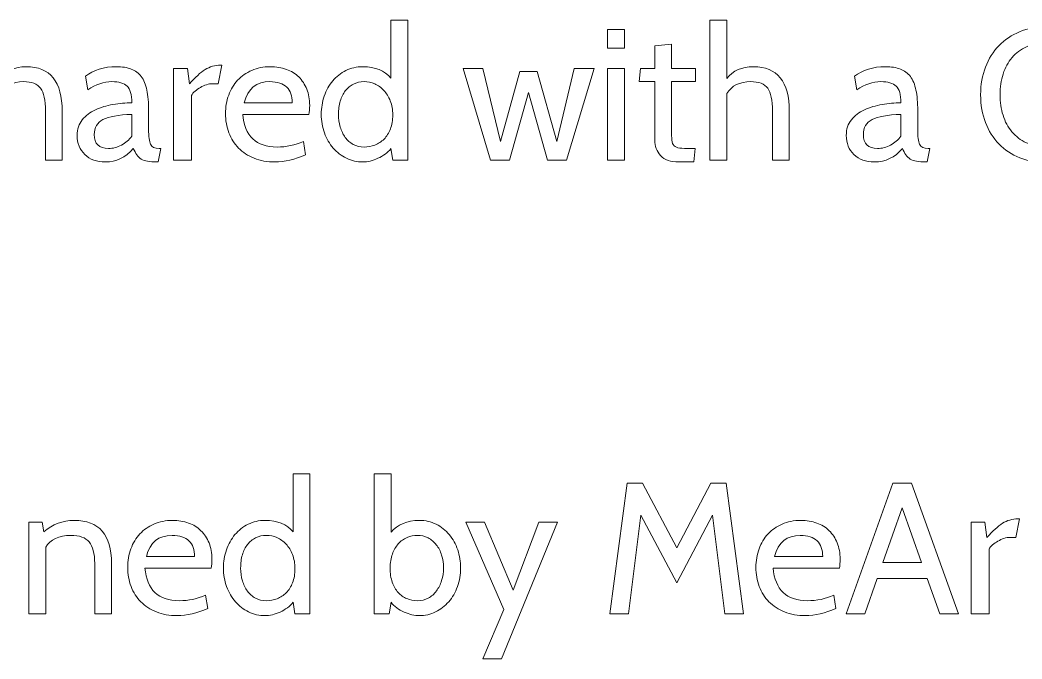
# Model space of a CAD drawing. Header units: centimetres. Extents: x -24 to 24.1, y -20.7 to 0.5.
# Drawn here: x 4.171 to 4.74, y -16.242 to -15.879 of the extents above; entities that cross this region are included whole.
import ezdxf

# ---------------------------------------------------------------- set-up
doc = ezdxf.new("R2010")
doc.units = ezdxf.units.CM
doc.header["$MEASUREMENT"] = 0
doc.layers.add('Layer 1', color=7, linetype='Continuous')

msp = doc.modelspace()

# ---------------------------------------------------------------- linework, layer by layer
at = {"layer": 'Layer 1', "color": 250, "lineweight": 9}
for points, knots in [([(4.1946, -15.95903), (4.1946, -15.95903), (4.18505, -15.95903), (4.18505, -15.95903), (4.18505, -15.95903), (4.18505, -15.95903), (4.18505, -15.93124), (4.18505, -15.93124), (4.18505, -15.93124), (4.18505, -15.92509), (4.18414, -15.92076), (4.1823, -15.91825), (4.1823, -15.91825), (4.18046, -15.91574), (4.17724, -15.91449), (4.17265, -15.91449), (4.17265, -15.91449), (4.16642, -15.91449), (4.1619, -15.91675), (4.15907, -15.92128), (4.15907, -15.92128), (4.15907, -15.92128), (4.15907, -15.95903), (4.15907, -15.95903), (4.15907, -15.95903), (4.15907, -15.95903), (4.14942, -15.95903), (4.14942, -15.95903), (4.14942, -15.95903), (4.14942, -15.95903), (4.14942, -15.87949), (4.14942, -15.87949), (4.14942, -15.87949), (4.14942, -15.87949), (4.15907, -15.87949), (4.15907, -15.87949), (4.15907, -15.87949), (4.15907, -15.87949), (4.15907, -15.91269), (4.15907, -15.91269), (4.15907, -15.91269), (4.16254, -15.90823), (4.16756, -15.906), (4.17413, -15.906), (4.17413, -15.906), (4.18778, -15.906), (4.1946, -15.91442), (4.1946, -15.93124), (4.1946, -15.93124), (4.1946, -15.93124), (4.1946, -15.95903), (4.1946, -15.95903)], [0, 0, 0, 0, 0.071429, 0.071429, 0.071429, 0.071429, 0.142857, 0.142857, 0.142857, 0.142857, 0.214286, 0.214286, 0.214286, 0.214286, 0.285714, 0.285714, 0.285714, 0.285714, 0.357143, 0.357143, 0.357143, 0.357143, 0.428571, 0.428571, 0.428571, 0.428571, 0.5, 0.5, 0.5, 0.5, 0.571429, 0.571429, 0.571429, 0.571429, 0.642857, 0.642857, 0.642857, 0.642857, 0.714286, 0.714286, 0.714286, 0.714286, 0.785714, 0.785714, 0.785714, 0.785714, 0.857143, 0.857143, 0.857143, 0.857143, 1, 1, 1, 1]), ([(4.39091, -15.95903), (4.39091, -15.95903), (4.38242, -15.95903), (4.38242, -15.95903), (4.38242, -15.95903), (4.38242, -15.95903), (4.38136, -15.95246), (4.38136, -15.95246), (4.38136, -15.95246), (4.38051, -15.95366), (4.37944, -15.95472), (4.37813, -15.95564), (4.37813, -15.95564), (4.37682, -15.95656), (4.37544, -15.95735), (4.37399, -15.95802), (4.37399, -15.95802), (4.37254, -15.95869), (4.37107, -15.95921), (4.36959, -15.95956), (4.36959, -15.95956), (4.36811, -15.95991), (4.36673, -15.96009), (4.36545, -15.96009), (4.36545, -15.96009), (4.36213, -15.96009), (4.35902, -15.95938), (4.35612, -15.95797), (4.35612, -15.95797), (4.35322, -15.95656), (4.35071, -15.95463), (4.34859, -15.95219), (4.34859, -15.95219), (4.34647, -15.94975), (4.34481, -15.94689), (4.34361, -15.9436), (4.34361, -15.9436), (4.3424, -15.94031), (4.3418, -15.93679), (4.3418, -15.93305), (4.3418, -15.93305), (4.3418, -15.92944), (4.34237, -15.92599), (4.3435, -15.92271), (4.3435, -15.92271), (4.34463, -15.91942), (4.34624, -15.91654), (4.34833, -15.91406), (4.34833, -15.91406), (4.35041, -15.91159), (4.3529, -15.90963), (4.3558, -15.90818), (4.3558, -15.90818), (4.3587, -15.90673), (4.36192, -15.906), (4.36545, -15.906), (4.36545, -15.906), (4.37245, -15.906), (4.37776, -15.90819), (4.38136, -15.91258), (4.38136, -15.91258), (4.38136, -15.91258), (4.38136, -15.87949), (4.38136, -15.87949), (4.38136, -15.87949), (4.38136, -15.87949), (4.39091, -15.87949), (4.39091, -15.87949), (4.39091, -15.87949), (4.39091, -15.87949), (4.39091, -15.95903), (4.39091, -15.95903)], [0, 0, 0, 0, 0.052632, 0.052632, 0.052632, 0.052632, 0.105263, 0.105263, 0.105263, 0.105263, 0.157895, 0.157895, 0.157895, 0.157895, 0.210526, 0.210526, 0.210526, 0.210526, 0.263158, 0.263158, 0.263158, 0.263158, 0.315789, 0.315789, 0.315789, 0.315789, 0.368421, 0.368421, 0.368421, 0.368421, 0.421053, 0.421053, 0.421053, 0.421053, 0.473684, 0.473684, 0.473684, 0.473684, 0.526316, 0.526316, 0.526316, 0.526316, 0.578947, 0.578947, 0.578947, 0.578947, 0.631579, 0.631579, 0.631579, 0.631579, 0.684211, 0.684211, 0.684211, 0.684211, 0.736842, 0.736842, 0.736842, 0.736842, 0.789474, 0.789474, 0.789474, 0.789474, 0.842105, 0.842105, 0.842105, 0.842105, 0.894737, 0.894737, 0.894737, 0.894737, 1, 1, 1, 1]), ([(4.51404, -15.8954), (4.51404, -15.8954), (4.50449, -15.8954), (4.50449, -15.8954), (4.50449, -15.8954), (4.50449, -15.8954), (4.50449, -15.88479), (4.50449, -15.88479), (4.50449, -15.88479), (4.50449, -15.88479), (4.51404, -15.88479), (4.51404, -15.88479), (4.51404, -15.88479), (4.51404, -15.88479), (4.51404, -15.8954), (4.51404, -15.8954)], [0, 0, 0, 0, 0.2, 0.2, 0.2, 0.2, 0.4, 0.4, 0.4, 0.4, 0.6, 0.6, 0.6, 0.6, 1, 1, 1, 1]), ([(4.60779, -15.95903), (4.60779, -15.95903), (4.59824, -15.95903), (4.59824, -15.95903), (4.59824, -15.95903), (4.59824, -15.95903), (4.59824, -15.93124), (4.59824, -15.93124), (4.59824, -15.93124), (4.59824, -15.92509), (4.59732, -15.92076), (4.59549, -15.91825), (4.59549, -15.91825), (4.59365, -15.91574), (4.59043, -15.91449), (4.58584, -15.91449), (4.58584, -15.91449), (4.57961, -15.91449), (4.57509, -15.91675), (4.57226, -15.92128), (4.57226, -15.92128), (4.57226, -15.92128), (4.57226, -15.95903), (4.57226, -15.95903), (4.57226, -15.95903), (4.57226, -15.95903), (4.56261, -15.95903), (4.56261, -15.95903), (4.56261, -15.95903), (4.56261, -15.95903), (4.56261, -15.87949), (4.56261, -15.87949), (4.56261, -15.87949), (4.56261, -15.87949), (4.57226, -15.87949), (4.57226, -15.87949), (4.57226, -15.87949), (4.57226, -15.87949), (4.57226, -15.91269), (4.57226, -15.91269), (4.57226, -15.91269), (4.57573, -15.90823), (4.58074, -15.906), (4.58732, -15.906), (4.58732, -15.906), (4.60097, -15.906), (4.60779, -15.91442), (4.60779, -15.93124), (4.60779, -15.93124), (4.60779, -15.93124), (4.60779, -15.95903), (4.60779, -15.95903)], [0, 0, 0, 0, 0.071429, 0.071429, 0.071429, 0.071429, 0.142857, 0.142857, 0.142857, 0.142857, 0.214286, 0.214286, 0.214286, 0.214286, 0.285714, 0.285714, 0.285714, 0.285714, 0.357143, 0.357143, 0.357143, 0.357143, 0.428571, 0.428571, 0.428571, 0.428571, 0.5, 0.5, 0.5, 0.5, 0.571429, 0.571429, 0.571429, 0.571429, 0.642857, 0.642857, 0.642857, 0.642857, 0.714286, 0.714286, 0.714286, 0.714286, 0.785714, 0.785714, 0.785714, 0.785714, 0.857143, 0.857143, 0.857143, 0.857143, 1, 1, 1, 1]), ([(4.75372, -15.96051), (4.74828, -15.96051), (4.74327, -15.9596), (4.73871, -15.95776), (4.73871, -15.95776), (4.73415, -15.95592), (4.73023, -15.9533), (4.72694, -15.94991), (4.72694, -15.94991), (4.72365, -15.94652), (4.72109, -15.94245), (4.71925, -15.93771), (4.71925, -15.93771), (4.71741, -15.93298), (4.71649, -15.92771), (4.71649, -15.92191), (4.71649, -15.92191), (4.71649, -15.91619), (4.71741, -15.91095), (4.71925, -15.90622), (4.71925, -15.90622), (4.72109, -15.90148), (4.72365, -15.89741), (4.72694, -15.89402), (4.72694, -15.89402), (4.73023, -15.89063), (4.73414, -15.88799), (4.73866, -15.88612), (4.73866, -15.88612), (4.74319, -15.88424), (4.74817, -15.88331), (4.75361, -15.88331), (4.75361, -15.88331), (4.76118, -15.88331), (4.76804, -15.88476), (4.77419, -15.88766), (4.77419, -15.88766), (4.77419, -15.88766), (4.77313, -15.89699), (4.77313, -15.89699), (4.77313, -15.89699), (4.77313, -15.89699), (4.76708, -15.89487), (4.76708, -15.89487), (4.76708, -15.89487), (4.76305, -15.89324), (4.75856, -15.89243), (4.75361, -15.89243), (4.75361, -15.89243), (4.74944, -15.89243), (4.74575, -15.89317), (4.74253, -15.89466), (4.74253, -15.89466), (4.73931, -15.89614), (4.73659, -15.89819), (4.73436, -15.90081), (4.73436, -15.90081), (4.73214, -15.90342), (4.73044, -15.90653), (4.72927, -15.91014), (4.72927, -15.91014), (4.72811, -15.91375), (4.72752, -15.91767), (4.72752, -15.92191), (4.72752, -15.92191), (4.72752, -15.92608), (4.72809, -15.92997), (4.72922, -15.93358), (4.72922, -15.93358), (4.73035, -15.93718), (4.73203, -15.94031), (4.73426, -15.94296), (4.73426, -15.94296), (4.73649, -15.94562), (4.73924, -15.94768), (4.74253, -15.94917), (4.74253, -15.94917), (4.74582, -15.95065), (4.74958, -15.95139), (4.75383, -15.95139), (4.75383, -15.95139), (4.75489, -15.95139), (4.75591, -15.95136), (4.7569, -15.95129), (4.7569, -15.95129), (4.75789, -15.95122), (4.75892, -15.95108), (4.75998, -15.95086), (4.75998, -15.95086), (4.75998, -15.95086), (4.76263, -15.95033), (4.76263, -15.95033), (4.76263, -15.95033), (4.76319, -15.95026), (4.76415, -15.94998), (4.76549, -15.94949), (4.76549, -15.94949), (4.76549, -15.94949), (4.76793, -15.94874), (4.76793, -15.94874), (4.76793, -15.94874), (4.76829, -15.94867), (4.7692, -15.94835), (4.77069, -15.94779), (4.77069, -15.94779), (4.77069, -15.94779), (4.77313, -15.94694), (4.77313, -15.94694), (4.77313, -15.94694), (4.77313, -15.94694), (4.77419, -15.95627), (4.77419, -15.95627), (4.77419, -15.95627), (4.76804, -15.9591), (4.76121, -15.96051), (4.75372, -15.96051)], [0, 0, 0, 0, 0.033333, 0.033333, 0.033333, 0.033333, 0.066667, 0.066667, 0.066667, 0.066667, 0.1, 0.1, 0.1, 0.1, 0.133333, 0.133333, 0.133333, 0.133333, 0.166667, 0.166667, 0.166667, 0.166667, 0.2, 0.2, 0.2, 0.2, 0.233333, 0.233333, 0.233333, 0.233333, 0.266667, 0.266667, 0.266667, 0.266667, 0.3, 0.3, 0.3, 0.3, 0.333333, 0.333333, 0.333333, 0.333333, 0.366667, 0.366667, 0.366667, 0.366667, 0.4, 0.4, 0.4, 0.4, 0.433333, 0.433333, 0.433333, 0.433333, 0.466667, 0.466667, 0.466667, 0.466667, 0.5, 0.5, 0.5, 0.5, 0.533333, 0.533333, 0.533333, 0.533333, 0.566667, 0.566667, 0.566667, 0.566667, 0.6, 0.6, 0.6, 0.6, 0.633333, 0.633333, 0.633333, 0.633333, 0.666667, 0.666667, 0.666667, 0.666667, 0.7, 0.7, 0.7, 0.7, 0.733333, 0.733333, 0.733333, 0.733333, 0.766667, 0.766667, 0.766667, 0.766667, 0.8, 0.8, 0.8, 0.8, 0.833333, 0.833333, 0.833333, 0.833333, 0.866667, 0.866667, 0.866667, 0.866667, 0.9, 0.9, 0.9, 0.9, 0.933333, 0.933333, 0.933333, 0.933333, 1, 1, 1, 1]), ([(4.55423, -15.95246), (4.55423, -15.95246), (4.55349, -15.96009), (4.55349, -15.96009), (4.55349, -15.96009), (4.55349, -15.96009), (4.5449, -15.96009), (4.5449, -15.96009), (4.5449, -15.96009), (4.5403, -15.96009), (4.53689, -15.95889), (4.53466, -15.95649), (4.53466, -15.95649), (4.53244, -15.95408), (4.53132, -15.95115), (4.53132, -15.94768), (4.53132, -15.94768), (4.53132, -15.94768), (4.53132, -15.91449), (4.53132, -15.91449), (4.53132, -15.91449), (4.53132, -15.91449), (4.52241, -15.91449), (4.52241, -15.91449), (4.52241, -15.91449), (4.52241, -15.91449), (4.52326, -15.90706), (4.52326, -15.90706), (4.52326, -15.90706), (4.52326, -15.90706), (4.53132, -15.90706), (4.53132, -15.90706), (4.53132, -15.90706), (4.53132, -15.90706), (4.53132, -15.89423), (4.53132, -15.89423), (4.53132, -15.89423), (4.53132, -15.89423), (4.54087, -15.89328), (4.54087, -15.89328), (4.54087, -15.89328), (4.54087, -15.89328), (4.54087, -15.90706), (4.54087, -15.90706), (4.54087, -15.90706), (4.54087, -15.90706), (4.55455, -15.90706), (4.55455, -15.90706), (4.55455, -15.90706), (4.55455, -15.90706), (4.55455, -15.91449), (4.55455, -15.91449), (4.55455, -15.91449), (4.55455, -15.91449), (4.54087, -15.91449), (4.54087, -15.91449), (4.54087, -15.91449), (4.54087, -15.91449), (4.54087, -15.94185), (4.54087, -15.94185), (4.54087, -15.94185), (4.54087, -15.94432), (4.54094, -15.94627), (4.54108, -15.94768), (4.54108, -15.94768), (4.54122, -15.9491), (4.54163, -15.95016), (4.5423, -15.95086), (4.5423, -15.95086), (4.54297, -15.95157), (4.54405, -15.95201), (4.54553, -15.95219), (4.54553, -15.95219), (4.54702, -15.95237), (4.54911, -15.95246), (4.55179, -15.95246), (4.55179, -15.95246), (4.55179, -15.95246), (4.55423, -15.95246), (4.55423, -15.95246)], [0, 0, 0, 0, 0.047619, 0.047619, 0.047619, 0.047619, 0.095238, 0.095238, 0.095238, 0.095238, 0.142857, 0.142857, 0.142857, 0.142857, 0.190476, 0.190476, 0.190476, 0.190476, 0.238095, 0.238095, 0.238095, 0.238095, 0.285714, 0.285714, 0.285714, 0.285714, 0.333333, 0.333333, 0.333333, 0.333333, 0.380952, 0.380952, 0.380952, 0.380952, 0.428571, 0.428571, 0.428571, 0.428571, 0.47619, 0.47619, 0.47619, 0.47619, 0.52381, 0.52381, 0.52381, 0.52381, 0.571429, 0.571429, 0.571429, 0.571429, 0.619048, 0.619048, 0.619048, 0.619048, 0.666667, 0.666667, 0.666667, 0.666667, 0.714286, 0.714286, 0.714286, 0.714286, 0.761905, 0.761905, 0.761905, 0.761905, 0.809524, 0.809524, 0.809524, 0.809524, 0.857143, 0.857143, 0.857143, 0.857143, 0.904762, 0.904762, 0.904762, 0.904762, 1, 1, 1, 1]), ([(4.2506, -15.95246), (4.2506, -15.95246), (4.24911, -15.96009), (4.24911, -15.96009), (4.24911, -15.96009), (4.24911, -15.96009), (4.24837, -15.96009), (4.24837, -15.96009), (4.24837, -15.96009), (4.24625, -15.96009), (4.24448, -15.95997), (4.24307, -15.95972), (4.24307, -15.95972), (4.24165, -15.95947), (4.24045, -15.95905), (4.23946, -15.95845), (4.23946, -15.95845), (4.23847, -15.95785), (4.23764, -15.95705), (4.23697, -15.95606), (4.23697, -15.95606), (4.2363, -15.95507), (4.23564, -15.95387), (4.23501, -15.95246), (4.23501, -15.95246), (4.23062, -15.95755), (4.22532, -15.96009), (4.2191, -15.96009), (4.2191, -15.96009), (4.21422, -15.96009), (4.21033, -15.95869), (4.20743, -15.9559), (4.20743, -15.9559), (4.20453, -15.95311), (4.20308, -15.94949), (4.20308, -15.94503), (4.20308, -15.94503), (4.20308, -15.94143), (4.20406, -15.93846), (4.206, -15.93612), (4.206, -15.93612), (4.20795, -15.93379), (4.21042, -15.93192), (4.21343, -15.9305), (4.21343, -15.9305), (4.21643, -15.92909), (4.21977, -15.92808), (4.22345, -15.92748), (4.22345, -15.92748), (4.22712, -15.92688), (4.23069, -15.92654), (4.23416, -15.92647), (4.23416, -15.92647), (4.23416, -15.92181), (4.23326, -15.91864), (4.23145, -15.91698), (4.23145, -15.91698), (4.22965, -15.91532), (4.22677, -15.91449), (4.22281, -15.91449), (4.22281, -15.91449), (4.21829, -15.91449), (4.21373, -15.91604), (4.20913, -15.91915), (4.20913, -15.91915), (4.20913, -15.91915), (4.20775, -15.91141), (4.20775, -15.91141), (4.20775, -15.91141), (4.21242, -15.90781), (4.21829, -15.906), (4.22536, -15.906), (4.22536, -15.906), (4.22868, -15.906), (4.23151, -15.90644), (4.23384, -15.90733), (4.23384, -15.90733), (4.23617, -15.90821), (4.23807, -15.90963), (4.23951, -15.91157), (4.23951, -15.91157), (4.24096, -15.91352), (4.24202, -15.91608), (4.2427, -15.91926), (4.2427, -15.91926), (4.24337, -15.92244), (4.2437, -15.92633), (4.2437, -15.93093), (4.2437, -15.93093), (4.2437, -15.93093), (4.2437, -15.94153), (4.2437, -15.94153), (4.2437, -15.94153), (4.2437, -15.94563), (4.24406, -15.94848), (4.24476, -15.95007), (4.24476, -15.95007), (4.24547, -15.95166), (4.2471, -15.95246), (4.24964, -15.95246), (4.24964, -15.95246), (4.24964, -15.95246), (4.2506, -15.95246), (4.2506, -15.95246)], [0, 0, 0, 0, 0.037037, 0.037037, 0.037037, 0.037037, 0.074074, 0.074074, 0.074074, 0.074074, 0.111111, 0.111111, 0.111111, 0.111111, 0.148148, 0.148148, 0.148148, 0.148148, 0.185185, 0.185185, 0.185185, 0.185185, 0.222222, 0.222222, 0.222222, 0.222222, 0.259259, 0.259259, 0.259259, 0.259259, 0.296296, 0.296296, 0.296296, 0.296296, 0.333333, 0.333333, 0.333333, 0.333333, 0.37037, 0.37037, 0.37037, 0.37037, 0.407407, 0.407407, 0.407407, 0.407407, 0.444444, 0.444444, 0.444444, 0.444444, 0.481481, 0.481481, 0.481481, 0.481481, 0.518519, 0.518519, 0.518519, 0.518519, 0.555556, 0.555556, 0.555556, 0.555556, 0.592593, 0.592593, 0.592593, 0.592593, 0.62963, 0.62963, 0.62963, 0.62963, 0.666667, 0.666667, 0.666667, 0.666667, 0.703704, 0.703704, 0.703704, 0.703704, 0.740741, 0.740741, 0.740741, 0.740741, 0.777778, 0.777778, 0.777778, 0.777778, 0.814815, 0.814815, 0.814815, 0.814815, 0.851852, 0.851852, 0.851852, 0.851852, 0.888889, 0.888889, 0.888889, 0.888889, 0.925926, 0.925926, 0.925926, 0.925926, 1, 1, 1, 1]), ([(4.28538, -15.90515), (4.28538, -15.90515), (4.28326, -15.91565), (4.28326, -15.91565), (4.28326, -15.91565), (4.28326, -15.91565), (4.27997, -15.91565), (4.27997, -15.91565), (4.27997, -15.91565), (4.27891, -15.91565), (4.27778, -15.91585), (4.27658, -15.91624), (4.27658, -15.91624), (4.27538, -15.91663), (4.27423, -15.91714), (4.27313, -15.91778), (4.27313, -15.91778), (4.27204, -15.91841), (4.27103, -15.91912), (4.27011, -15.9199), (4.27011, -15.9199), (4.26919, -15.92067), (4.26852, -15.92149), (4.2681, -15.92234), (4.2681, -15.92234), (4.2681, -15.92234), (4.2681, -15.95903), (4.2681, -15.95903), (4.2681, -15.95903), (4.2681, -15.95903), (4.25792, -15.95903), (4.25792, -15.95903), (4.25792, -15.95903), (4.25792, -15.95903), (4.25792, -15.90706), (4.25792, -15.90706), (4.25792, -15.90706), (4.25792, -15.90706), (4.26576, -15.90706), (4.26576, -15.90706), (4.26576, -15.90706), (4.26576, -15.90706), (4.26693, -15.91565), (4.26693, -15.91565), (4.26693, -15.91565), (4.27018, -15.91198), (4.27313, -15.90931), (4.27579, -15.90765), (4.27579, -15.90765), (4.27844, -15.90599), (4.28135, -15.90515), (4.28453, -15.90515), (4.28453, -15.90515), (4.28453, -15.90515), (4.28538, -15.90515), (4.28538, -15.90515)], [0, 0, 0, 0, 0.066667, 0.066667, 0.066667, 0.066667, 0.133333, 0.133333, 0.133333, 0.133333, 0.2, 0.2, 0.2, 0.2, 0.266667, 0.266667, 0.266667, 0.266667, 0.333333, 0.333333, 0.333333, 0.333333, 0.4, 0.4, 0.4, 0.4, 0.466667, 0.466667, 0.466667, 0.466667, 0.533333, 0.533333, 0.533333, 0.533333, 0.6, 0.6, 0.6, 0.6, 0.666667, 0.666667, 0.666667, 0.666667, 0.733333, 0.733333, 0.733333, 0.733333, 0.8, 0.8, 0.8, 0.8, 0.866667, 0.866667, 0.866667, 0.866667, 1, 1, 1, 1]), ([(4.3348, -15.93305), (4.3348, -15.93305), (4.29715, -15.93305), (4.29715, -15.93305), (4.29715, -15.93305), (4.29829, -15.94542), (4.30479, -15.95161), (4.31667, -15.95161), (4.31667, -15.95161), (4.32197, -15.95161), (4.32696, -15.95058), (4.33162, -15.94853), (4.33162, -15.94853), (4.33162, -15.94853), (4.3329, -15.95606), (4.3329, -15.95606), (4.3329, -15.95606), (4.32674, -15.95875), (4.32095, -15.96009), (4.3155, -15.96009), (4.3155, -15.96009), (4.31112, -15.96009), (4.30718, -15.95938), (4.30368, -15.95797), (4.30368, -15.95797), (4.30018, -15.95656), (4.29722, -15.95463), (4.29482, -15.95219), (4.29482, -15.95219), (4.29242, -15.94975), (4.29058, -15.94685), (4.28931, -15.94349), (4.28931, -15.94349), (4.28803, -15.94013), (4.2874, -15.93651), (4.2874, -15.93262), (4.2874, -15.93262), (4.2874, -15.92888), (4.288, -15.92538), (4.2892, -15.92212), (4.2892, -15.92212), (4.2904, -15.91887), (4.2921, -15.91606), (4.29429, -15.91369), (4.29429, -15.91369), (4.29648, -15.91132), (4.29915, -15.90945), (4.3023, -15.90807), (4.3023, -15.90807), (4.30544, -15.90669), (4.30896, -15.906), (4.31285, -15.906), (4.31285, -15.906), (4.31617, -15.906), (4.31921, -15.9065), (4.32197, -15.90749), (4.32197, -15.90749), (4.32473, -15.90848), (4.32708, -15.90993), (4.32902, -15.91184), (4.32902, -15.91184), (4.33097, -15.91375), (4.33249, -15.91606), (4.33358, -15.91878), (4.33358, -15.91878), (4.33468, -15.9215), (4.33523, -15.92456), (4.33523, -15.92796), (4.33523, -15.92796), (4.33523, -15.92994), (4.33509, -15.93163), (4.3348, -15.93305)], [0, 0, 0, 0, 0.052632, 0.052632, 0.052632, 0.052632, 0.105263, 0.105263, 0.105263, 0.105263, 0.157895, 0.157895, 0.157895, 0.157895, 0.210526, 0.210526, 0.210526, 0.210526, 0.263158, 0.263158, 0.263158, 0.263158, 0.315789, 0.315789, 0.315789, 0.315789, 0.368421, 0.368421, 0.368421, 0.368421, 0.421053, 0.421053, 0.421053, 0.421053, 0.473684, 0.473684, 0.473684, 0.473684, 0.526316, 0.526316, 0.526316, 0.526316, 0.578947, 0.578947, 0.578947, 0.578947, 0.631579, 0.631579, 0.631579, 0.631579, 0.684211, 0.684211, 0.684211, 0.684211, 0.736842, 0.736842, 0.736842, 0.736842, 0.789474, 0.789474, 0.789474, 0.789474, 0.842105, 0.842105, 0.842105, 0.842105, 0.894737, 0.894737, 0.894737, 0.894737, 1, 1, 1, 1]), ([(4.49686, -15.90706), (4.49686, -15.90706), (4.48116, -15.95903), (4.48116, -15.95903), (4.48116, -15.95903), (4.48116, -15.95903), (4.47045, -15.95903), (4.47045, -15.95903), (4.47045, -15.95903), (4.47045, -15.95903), (4.45963, -15.92064), (4.45963, -15.92064), (4.45963, -15.92064), (4.45963, -15.92064), (4.44871, -15.95903), (4.44871, -15.95903), (4.44871, -15.95903), (4.44871, -15.95903), (4.438, -15.95903), (4.438, -15.95903), (4.438, -15.95903), (4.438, -15.95903), (4.42241, -15.90706), (4.42241, -15.90706), (4.42241, -15.90706), (4.42241, -15.90706), (4.43365, -15.90706), (4.43365, -15.90706), (4.43365, -15.90706), (4.43365, -15.90706), (4.44362, -15.94853), (4.44362, -15.94853), (4.44362, -15.94853), (4.44362, -15.94853), (4.45465, -15.90865), (4.45465, -15.90865), (4.45465, -15.90865), (4.45465, -15.90865), (4.46451, -15.90865), (4.46451, -15.90865), (4.46451, -15.90865), (4.46451, -15.90865), (4.47564, -15.94853), (4.47564, -15.94853), (4.47564, -15.94853), (4.47564, -15.94853), (4.48561, -15.90706), (4.48561, -15.90706), (4.48561, -15.90706), (4.48561, -15.90706), (4.49686, -15.90706), (4.49686, -15.90706)], [0, 0, 0, 0, 0.071429, 0.071429, 0.071429, 0.071429, 0.142857, 0.142857, 0.142857, 0.142857, 0.214286, 0.214286, 0.214286, 0.214286, 0.285714, 0.285714, 0.285714, 0.285714, 0.357143, 0.357143, 0.357143, 0.357143, 0.428571, 0.428571, 0.428571, 0.428571, 0.5, 0.5, 0.5, 0.5, 0.571429, 0.571429, 0.571429, 0.571429, 0.642857, 0.642857, 0.642857, 0.642857, 0.714286, 0.714286, 0.714286, 0.714286, 0.785714, 0.785714, 0.785714, 0.785714, 0.857143, 0.857143, 0.857143, 0.857143, 1, 1, 1, 1]), ([(4.51404, -15.95903), (4.51404, -15.95903), (4.50449, -15.95903), (4.50449, -15.95903), (4.50449, -15.95903), (4.50449, -15.95903), (4.50449, -15.90706), (4.50449, -15.90706), (4.50449, -15.90706), (4.50449, -15.90706), (4.51404, -15.90706), (4.51404, -15.90706), (4.51404, -15.90706), (4.51404, -15.90706), (4.51404, -15.95903), (4.51404, -15.95903)], [0, 0, 0, 0, 0.2, 0.2, 0.2, 0.2, 0.4, 0.4, 0.4, 0.4, 0.6, 0.6, 0.6, 0.6, 1, 1, 1, 1]), ([(4.68765, -15.95246), (4.68765, -15.95246), (4.68616, -15.96009), (4.68616, -15.96009), (4.68616, -15.96009), (4.68616, -15.96009), (4.68542, -15.96009), (4.68542, -15.96009), (4.68542, -15.96009), (4.6833, -15.96009), (4.68153, -15.95997), (4.68012, -15.95972), (4.68012, -15.95972), (4.6787, -15.95947), (4.6775, -15.95905), (4.67651, -15.95845), (4.67651, -15.95845), (4.67552, -15.95785), (4.67469, -15.95705), (4.67402, -15.95606), (4.67402, -15.95606), (4.67335, -15.95507), (4.67269, -15.95387), (4.67206, -15.95246), (4.67206, -15.95246), (4.66767, -15.95755), (4.66237, -15.96009), (4.65615, -15.96009), (4.65615, -15.96009), (4.65127, -15.96009), (4.64738, -15.95869), (4.64448, -15.9559), (4.64448, -15.9559), (4.64159, -15.95311), (4.64014, -15.94949), (4.64014, -15.94503), (4.64014, -15.94503), (4.64014, -15.94143), (4.64111, -15.93846), (4.64305, -15.93612), (4.64305, -15.93612), (4.645, -15.93379), (4.64747, -15.93192), (4.65048, -15.9305), (4.65048, -15.9305), (4.65348, -15.92909), (4.65682, -15.92808), (4.6605, -15.92748), (4.6605, -15.92748), (4.66417, -15.92688), (4.66775, -15.92654), (4.67121, -15.92647), (4.67121, -15.92647), (4.67121, -15.92181), (4.67031, -15.91864), (4.6685, -15.91698), (4.6685, -15.91698), (4.6667, -15.91532), (4.66382, -15.91449), (4.65986, -15.91449), (4.65986, -15.91449), (4.65534, -15.91449), (4.65078, -15.91604), (4.64618, -15.91915), (4.64618, -15.91915), (4.64618, -15.91915), (4.6448, -15.91141), (4.6448, -15.91141), (4.6448, -15.91141), (4.64947, -15.90781), (4.65534, -15.906), (4.66241, -15.906), (4.66241, -15.906), (4.66573, -15.906), (4.66856, -15.90644), (4.67089, -15.90733), (4.67089, -15.90733), (4.67322, -15.90821), (4.67512, -15.90963), (4.67657, -15.91157), (4.67657, -15.91157), (4.67801, -15.91352), (4.67908, -15.91608), (4.67975, -15.91926), (4.67975, -15.91926), (4.68042, -15.92244), (4.68075, -15.92633), (4.68075, -15.93093), (4.68075, -15.93093), (4.68075, -15.93093), (4.68075, -15.94153), (4.68075, -15.94153), (4.68075, -15.94153), (4.68075, -15.94563), (4.68111, -15.94848), (4.68182, -15.95007), (4.68182, -15.95007), (4.68252, -15.95166), (4.68415, -15.95246), (4.68669, -15.95246), (4.68669, -15.95246), (4.68669, -15.95246), (4.68765, -15.95246), (4.68765, -15.95246)], [0, 0, 0, 0, 0.037037, 0.037037, 0.037037, 0.037037, 0.074074, 0.074074, 0.074074, 0.074074, 0.111111, 0.111111, 0.111111, 0.111111, 0.148148, 0.148148, 0.148148, 0.148148, 0.185185, 0.185185, 0.185185, 0.185185, 0.222222, 0.222222, 0.222222, 0.222222, 0.259259, 0.259259, 0.259259, 0.259259, 0.296296, 0.296296, 0.296296, 0.296296, 0.333333, 0.333333, 0.333333, 0.333333, 0.37037, 0.37037, 0.37037, 0.37037, 0.407407, 0.407407, 0.407407, 0.407407, 0.444444, 0.444444, 0.444444, 0.444444, 0.481481, 0.481481, 0.481481, 0.481481, 0.518519, 0.518519, 0.518519, 0.518519, 0.555556, 0.555556, 0.555556, 0.555556, 0.592593, 0.592593, 0.592593, 0.592593, 0.62963, 0.62963, 0.62963, 0.62963, 0.666667, 0.666667, 0.666667, 0.666667, 0.703704, 0.703704, 0.703704, 0.703704, 0.740741, 0.740741, 0.740741, 0.740741, 0.777778, 0.777778, 0.777778, 0.777778, 0.814815, 0.814815, 0.814815, 0.814815, 0.851852, 0.851852, 0.851852, 0.851852, 0.888889, 0.888889, 0.888889, 0.888889, 0.925926, 0.925926, 0.925926, 0.925926, 1, 1, 1, 1]), ([(4.31264, -15.91449), (4.30493, -15.91449), (4.30005, -15.91848), (4.298, -15.92647), (4.298, -15.92647), (4.298, -15.92647), (4.32536, -15.92647), (4.32536, -15.92647), (4.32536, -15.92647), (4.32536, -15.92265), (4.3243, -15.9197), (4.32218, -15.91762), (4.32218, -15.91762), (4.32006, -15.91553), (4.31688, -15.91449), (4.31264, -15.91449)], [0, 0, 0, 0, 0.2, 0.2, 0.2, 0.2, 0.4, 0.4, 0.4, 0.4, 0.6, 0.6, 0.6, 0.6, 1, 1, 1, 1]), ([(4.3662, -15.91449), (4.36393, -15.91449), (4.3619, -15.91495), (4.3601, -15.91587), (4.3601, -15.91587), (4.3583, -15.91679), (4.35676, -15.91806), (4.35548, -15.91968), (4.35548, -15.91968), (4.35421, -15.92131), (4.35324, -15.92325), (4.35257, -15.92552), (4.35257, -15.92552), (4.3519, -15.92778), (4.35156, -15.93029), (4.35156, -15.93305), (4.35156, -15.93305), (4.35156, -15.93559), (4.3519, -15.938), (4.35257, -15.94026), (4.35257, -15.94026), (4.35324, -15.94252), (4.35419, -15.94448), (4.35543, -15.94614), (4.35543, -15.94614), (4.35667, -15.94781), (4.35819, -15.94913), (4.35999, -15.95012), (4.35999, -15.95012), (4.3618, -15.95111), (4.36386, -15.95161), (4.3662, -15.95161), (4.3662, -15.95161), (4.36832, -15.95161), (4.37035, -15.95124), (4.37229, -15.95049), (4.37229, -15.95049), (4.37424, -15.94975), (4.37597, -15.94862), (4.37749, -15.9471), (4.37749, -15.9471), (4.37901, -15.94558), (4.38021, -15.94367), (4.3811, -15.94137), (4.3811, -15.94137), (4.38198, -15.93907), (4.38242, -15.93641), (4.38242, -15.93337), (4.38242, -15.93337), (4.38242, -15.9304), (4.38196, -15.92774), (4.38104, -15.92541), (4.38104, -15.92541), (4.38012, -15.92308), (4.37891, -15.9211), (4.37739, -15.91947), (4.37739, -15.91947), (4.37587, -15.91785), (4.37413, -15.91661), (4.37219, -15.91576), (4.37219, -15.91576), (4.37024, -15.91491), (4.36825, -15.91449), (4.3662, -15.91449)], [0, 0, 0, 0, 0.058824, 0.058824, 0.058824, 0.058824, 0.117647, 0.117647, 0.117647, 0.117647, 0.176471, 0.176471, 0.176471, 0.176471, 0.235294, 0.235294, 0.235294, 0.235294, 0.294118, 0.294118, 0.294118, 0.294118, 0.352941, 0.352941, 0.352941, 0.352941, 0.411765, 0.411765, 0.411765, 0.411765, 0.470588, 0.470588, 0.470588, 0.470588, 0.529412, 0.529412, 0.529412, 0.529412, 0.588235, 0.588235, 0.588235, 0.588235, 0.647059, 0.647059, 0.647059, 0.647059, 0.705882, 0.705882, 0.705882, 0.705882, 0.764706, 0.764706, 0.764706, 0.764706, 0.823529, 0.823529, 0.823529, 0.823529, 0.882353, 0.882353, 0.882353, 0.882353, 1, 1, 1, 1]), ([(4.23416, -15.94546), (4.23416, -15.94546), (4.23416, -15.93305), (4.23416, -15.93305), (4.23416, -15.93305), (4.22652, -15.93333), (4.22106, -15.93434), (4.21777, -15.93607), (4.21777, -15.93607), (4.21449, -15.9378), (4.21284, -15.94061), (4.21284, -15.9445), (4.21284, -15.9445), (4.21284, -15.9498), (4.21553, -15.95246), (4.2209, -15.95246), (4.2209, -15.95246), (4.22345, -15.95246), (4.2259, -15.95182), (4.22827, -15.95055), (4.22827, -15.95055), (4.23064, -15.94927), (4.2326, -15.94758), (4.23416, -15.94546)], [0, 0, 0, 0, 0.142857, 0.142857, 0.142857, 0.142857, 0.285714, 0.285714, 0.285714, 0.285714, 0.428571, 0.428571, 0.428571, 0.428571, 0.571429, 0.571429, 0.571429, 0.571429, 0.714286, 0.714286, 0.714286, 0.714286, 1, 1, 1, 1]), ([(4.67121, -15.94546), (4.67121, -15.94546), (4.67121, -15.93305), (4.67121, -15.93305), (4.67121, -15.93305), (4.66357, -15.93333), (4.65811, -15.93434), (4.65482, -15.93607), (4.65482, -15.93607), (4.65154, -15.9378), (4.64989, -15.94061), (4.64989, -15.9445), (4.64989, -15.9445), (4.64989, -15.9498), (4.65258, -15.95246), (4.65795, -15.95246), (4.65795, -15.95246), (4.6605, -15.95246), (4.66296, -15.95182), (4.66532, -15.95055), (4.66532, -15.95055), (4.66769, -15.94927), (4.66965, -15.94758), (4.67121, -15.94546)], [0, 0, 0, 0, 0.142857, 0.142857, 0.142857, 0.142857, 0.285714, 0.285714, 0.285714, 0.285714, 0.428571, 0.428571, 0.428571, 0.428571, 0.571429, 0.571429, 0.571429, 0.571429, 0.714286, 0.714286, 0.714286, 0.714286, 1, 1, 1, 1]), ([(4.33533, -16.21674), (4.33533, -16.21674), (4.32685, -16.21674), (4.32685, -16.21674), (4.32685, -16.21674), (4.32685, -16.21674), (4.32579, -16.21017), (4.32579, -16.21017), (4.32579, -16.21017), (4.32494, -16.21137), (4.32386, -16.21243), (4.32255, -16.21335), (4.32255, -16.21335), (4.32125, -16.21427), (4.31987, -16.21506), (4.31842, -16.21574), (4.31842, -16.21574), (4.31697, -16.21641), (4.3155, -16.21692), (4.31402, -16.21727), (4.31402, -16.21727), (4.31253, -16.21763), (4.31115, -16.21781), (4.30988, -16.21781), (4.30988, -16.21781), (4.30656, -16.21781), (4.30345, -16.2171), (4.30055, -16.21568), (4.30055, -16.21568), (4.29765, -16.21427), (4.29514, -16.21234), (4.29302, -16.2099), (4.29302, -16.2099), (4.2909, -16.20747), (4.28923, -16.2046), (4.28803, -16.20131), (4.28803, -16.20131), (4.28683, -16.19803), (4.28623, -16.19451), (4.28623, -16.19076), (4.28623, -16.19076), (4.28623, -16.18716), (4.2868, -16.18371), (4.28793, -16.18042), (4.28793, -16.18042), (4.28906, -16.17713), (4.29067, -16.17425), (4.29275, -16.17178), (4.29275, -16.17178), (4.29484, -16.1693), (4.29733, -16.16734), (4.30023, -16.16589), (4.30023, -16.16589), (4.30313, -16.16444), (4.30634, -16.16372), (4.30988, -16.16372), (4.30988, -16.16372), (4.31688, -16.16372), (4.32218, -16.16591), (4.32579, -16.17029), (4.32579, -16.17029), (4.32579, -16.17029), (4.32579, -16.1372), (4.32579, -16.1372), (4.32579, -16.1372), (4.32579, -16.1372), (4.33533, -16.1372), (4.33533, -16.1372), (4.33533, -16.1372), (4.33533, -16.1372), (4.33533, -16.21674), (4.33533, -16.21674)], [0, 0, 0, 0, 0.052632, 0.052632, 0.052632, 0.052632, 0.105263, 0.105263, 0.105263, 0.105263, 0.157895, 0.157895, 0.157895, 0.157895, 0.210526, 0.210526, 0.210526, 0.210526, 0.263158, 0.263158, 0.263158, 0.263158, 0.315789, 0.315789, 0.315789, 0.315789, 0.368421, 0.368421, 0.368421, 0.368421, 0.421053, 0.421053, 0.421053, 0.421053, 0.473684, 0.473684, 0.473684, 0.473684, 0.526316, 0.526316, 0.526316, 0.526316, 0.578947, 0.578947, 0.578947, 0.578947, 0.631579, 0.631579, 0.631579, 0.631579, 0.684211, 0.684211, 0.684211, 0.684211, 0.736842, 0.736842, 0.736842, 0.736842, 0.789474, 0.789474, 0.789474, 0.789474, 0.842105, 0.842105, 0.842105, 0.842105, 0.894737, 0.894737, 0.894737, 0.894737, 1, 1, 1, 1]), ([(4.39748, -16.21781), (4.39621, -16.21781), (4.39483, -16.21763), (4.39334, -16.21727), (4.39334, -16.21727), (4.39186, -16.21692), (4.39037, -16.21643), (4.38889, -16.21579), (4.38889, -16.21579), (4.3874, -16.21515), (4.38601, -16.21436), (4.3847, -16.2134), (4.3847, -16.2134), (4.38339, -16.21245), (4.38231, -16.21137), (4.38147, -16.21017), (4.38147, -16.21017), (4.38147, -16.21017), (4.38041, -16.21674), (4.38041, -16.21674), (4.38041, -16.21674), (4.38041, -16.21674), (4.37192, -16.21674), (4.37192, -16.21674), (4.37192, -16.21674), (4.37192, -16.21674), (4.37192, -16.1372), (4.37192, -16.1372), (4.37192, -16.1372), (4.37192, -16.1372), (4.38147, -16.1372), (4.38147, -16.1372), (4.38147, -16.1372), (4.38147, -16.1372), (4.38147, -16.1704), (4.38147, -16.1704), (4.38147, -16.1704), (4.38514, -16.16594), (4.39052, -16.16372), (4.39759, -16.16372), (4.39759, -16.16372), (4.40105, -16.16372), (4.40423, -16.16444), (4.40713, -16.16589), (4.40713, -16.16589), (4.41003, -16.16734), (4.4125, -16.1693), (4.41456, -16.17178), (4.41456, -16.17178), (4.41661, -16.17425), (4.4182, -16.17713), (4.41933, -16.18042), (4.41933, -16.18042), (4.42046, -16.18371), (4.42102, -16.18716), (4.42102, -16.19076), (4.42102, -16.19076), (4.42102, -16.19451), (4.42042, -16.19803), (4.41922, -16.20131), (4.41922, -16.20131), (4.41802, -16.2046), (4.41636, -16.20747), (4.41424, -16.2099), (4.41424, -16.2099), (4.41212, -16.21234), (4.40962, -16.21427), (4.40676, -16.21568), (4.40676, -16.21568), (4.4039, -16.2171), (4.4008, -16.21781), (4.39748, -16.21781)], [0, 0, 0, 0, 0.052632, 0.052632, 0.052632, 0.052632, 0.105263, 0.105263, 0.105263, 0.105263, 0.157895, 0.157895, 0.157895, 0.157895, 0.210526, 0.210526, 0.210526, 0.210526, 0.263158, 0.263158, 0.263158, 0.263158, 0.315789, 0.315789, 0.315789, 0.315789, 0.368421, 0.368421, 0.368421, 0.368421, 0.421053, 0.421053, 0.421053, 0.421053, 0.473684, 0.473684, 0.473684, 0.473684, 0.526316, 0.526316, 0.526316, 0.526316, 0.578947, 0.578947, 0.578947, 0.578947, 0.631579, 0.631579, 0.631579, 0.631579, 0.684211, 0.684211, 0.684211, 0.684211, 0.736842, 0.736842, 0.736842, 0.736842, 0.789474, 0.789474, 0.789474, 0.789474, 0.842105, 0.842105, 0.842105, 0.842105, 0.894737, 0.894737, 0.894737, 0.894737, 1, 1, 1, 1]), ([(4.5817, -16.21674), (4.5817, -16.21674), (4.57109, -16.21674), (4.57109, -16.21674), (4.57109, -16.21674), (4.57109, -16.21674), (4.56409, -16.16064), (4.56409, -16.16064), (4.56409, -16.16064), (4.56409, -16.16064), (4.54394, -16.19914), (4.54394, -16.19914), (4.54394, -16.19914), (4.54394, -16.19914), (4.52337, -16.16064), (4.52337, -16.16064), (4.52337, -16.16064), (4.52337, -16.16064), (4.51637, -16.21674), (4.51637, -16.21674), (4.51637, -16.21674), (4.51637, -16.21674), (4.50576, -16.21674), (4.50576, -16.21674), (4.50576, -16.21674), (4.50576, -16.21674), (4.51573, -16.14251), (4.51573, -16.14251), (4.51573, -16.14251), (4.51573, -16.14251), (4.52432, -16.14251), (4.52432, -16.14251), (4.52432, -16.14251), (4.52432, -16.14251), (4.54384, -16.17931), (4.54384, -16.17931), (4.54384, -16.17931), (4.54384, -16.17931), (4.56314, -16.14251), (4.56314, -16.14251), (4.56314, -16.14251), (4.56314, -16.14251), (4.57183, -16.14251), (4.57183, -16.14251), (4.57183, -16.14251), (4.57183, -16.14251), (4.5817, -16.21674), (4.5817, -16.21674)], [0, 0, 0, 0, 0.076923, 0.076923, 0.076923, 0.076923, 0.153846, 0.153846, 0.153846, 0.153846, 0.230769, 0.230769, 0.230769, 0.230769, 0.307692, 0.307692, 0.307692, 0.307692, 0.384615, 0.384615, 0.384615, 0.384615, 0.461538, 0.461538, 0.461538, 0.461538, 0.538462, 0.538462, 0.538462, 0.538462, 0.615385, 0.615385, 0.615385, 0.615385, 0.692308, 0.692308, 0.692308, 0.692308, 0.769231, 0.769231, 0.769231, 0.769231, 0.846154, 0.846154, 0.846154, 0.846154, 1, 1, 1, 1]), ([(4.70387, -16.21674), (4.70387, -16.21674), (4.69327, -16.21674), (4.69327, -16.21674), (4.69327, -16.21674), (4.69327, -16.21674), (4.68616, -16.1967), (4.68616, -16.1967), (4.68616, -16.1967), (4.68616, -16.1967), (4.65774, -16.1967), (4.65774, -16.1967), (4.65774, -16.1967), (4.65774, -16.1967), (4.65063, -16.21674), (4.65063, -16.21674), (4.65063, -16.21674), (4.65063, -16.21674), (4.64003, -16.21674), (4.64003, -16.21674), (4.64003, -16.21674), (4.64003, -16.21674), (4.66665, -16.14251), (4.66665, -16.14251), (4.66665, -16.14251), (4.66665, -16.14251), (4.67725, -16.14251), (4.67725, -16.14251), (4.67725, -16.14251), (4.67725, -16.14251), (4.70387, -16.21674), (4.70387, -16.21674)], [0, 0, 0, 0, 0.111111, 0.111111, 0.111111, 0.111111, 0.222222, 0.222222, 0.222222, 0.222222, 0.333333, 0.333333, 0.333333, 0.333333, 0.444444, 0.444444, 0.444444, 0.444444, 0.555556, 0.555556, 0.555556, 0.555556, 0.666667, 0.666667, 0.666667, 0.666667, 0.777778, 0.777778, 0.777778, 0.777778, 1, 1, 1, 1]), ([(4.68298, -16.18758), (4.68298, -16.18758), (4.67195, -16.15661), (4.67195, -16.15661), (4.67195, -16.15661), (4.67195, -16.15661), (4.66092, -16.18758), (4.66092, -16.18758), (4.66092, -16.18758), (4.66092, -16.18758), (4.68298, -16.18758), (4.68298, -16.18758)], [0, 0, 0, 0, 0.25, 0.25, 0.25, 0.25, 0.5, 0.5, 0.5, 0.5, 1, 1, 1, 1]), ([(4.2226, -16.21674), (4.2226, -16.21674), (4.21305, -16.21674), (4.21305, -16.21674), (4.21305, -16.21674), (4.21305, -16.21674), (4.21305, -16.18811), (4.21305, -16.18811), (4.21305, -16.18811), (4.21305, -16.18252), (4.21201, -16.17848), (4.20992, -16.17597), (4.20992, -16.17597), (4.20784, -16.17346), (4.20436, -16.1722), (4.19948, -16.1722), (4.19948, -16.1722), (4.19255, -16.1722), (4.18781, -16.17446), (4.18527, -16.17899), (4.18527, -16.17899), (4.18527, -16.17899), (4.18527, -16.21674), (4.18527, -16.21674), (4.18527, -16.21674), (4.18527, -16.21674), (4.17572, -16.21674), (4.17572, -16.21674), (4.17572, -16.21674), (4.17572, -16.21674), (4.17572, -16.16478), (4.17572, -16.16478), (4.17572, -16.16478), (4.17572, -16.16478), (4.18314, -16.16478), (4.18314, -16.16478), (4.18314, -16.16478), (4.18314, -16.16478), (4.1842, -16.17029), (4.1842, -16.17029), (4.1842, -16.17029), (4.18915, -16.16591), (4.19488, -16.16372), (4.20139, -16.16372), (4.20139, -16.16372), (4.21553, -16.16372), (4.2226, -16.17185), (4.2226, -16.18811), (4.2226, -16.18811), (4.2226, -16.18811), (4.2226, -16.21674), (4.2226, -16.21674)], [0, 0, 0, 0, 0.071429, 0.071429, 0.071429, 0.071429, 0.142857, 0.142857, 0.142857, 0.142857, 0.214286, 0.214286, 0.214286, 0.214286, 0.285714, 0.285714, 0.285714, 0.285714, 0.357143, 0.357143, 0.357143, 0.357143, 0.428571, 0.428571, 0.428571, 0.428571, 0.5, 0.5, 0.5, 0.5, 0.571429, 0.571429, 0.571429, 0.571429, 0.642857, 0.642857, 0.642857, 0.642857, 0.714286, 0.714286, 0.714286, 0.714286, 0.785714, 0.785714, 0.785714, 0.785714, 0.857143, 0.857143, 0.857143, 0.857143, 1, 1, 1, 1]), ([(4.27923, -16.19076), (4.27923, -16.19076), (4.24158, -16.19076), (4.24158, -16.19076), (4.24158, -16.19076), (4.24271, -16.20313), (4.24922, -16.20932), (4.26109, -16.20932), (4.26109, -16.20932), (4.2664, -16.20932), (4.27138, -16.2083), (4.27605, -16.20625), (4.27605, -16.20625), (4.27605, -16.20625), (4.27732, -16.21377), (4.27732, -16.21377), (4.27732, -16.21377), (4.27117, -16.21646), (4.26537, -16.21781), (4.25993, -16.21781), (4.25993, -16.21781), (4.25554, -16.21781), (4.2516, -16.2171), (4.2481, -16.21568), (4.2481, -16.21568), (4.2446, -16.21427), (4.24165, -16.21234), (4.23925, -16.2099), (4.23925, -16.2099), (4.23684, -16.20747), (4.23501, -16.20457), (4.23373, -16.20121), (4.23373, -16.20121), (4.23246, -16.19785), (4.23182, -16.19423), (4.23182, -16.19034), (4.23182, -16.19034), (4.23182, -16.18659), (4.23242, -16.18309), (4.23363, -16.17984), (4.23363, -16.17984), (4.23483, -16.17658), (4.23652, -16.17378), (4.23872, -16.17141), (4.23872, -16.17141), (4.24091, -16.16904), (4.24358, -16.16716), (4.24672, -16.16579), (4.24672, -16.16579), (4.24987, -16.16441), (4.25339, -16.16372), (4.25728, -16.16372), (4.25728, -16.16372), (4.2606, -16.16372), (4.26364, -16.16421), (4.2664, -16.1652), (4.2664, -16.1652), (4.26915, -16.16619), (4.2715, -16.16764), (4.27345, -16.16955), (4.27345, -16.16955), (4.27539, -16.17146), (4.27691, -16.17378), (4.27801, -16.1765), (4.27801, -16.1765), (4.27911, -16.17922), (4.27965, -16.18228), (4.27965, -16.18567), (4.27965, -16.18567), (4.27965, -16.18765), (4.27951, -16.18935), (4.27923, -16.19076)], [0, 0, 0, 0, 0.052632, 0.052632, 0.052632, 0.052632, 0.105263, 0.105263, 0.105263, 0.105263, 0.157895, 0.157895, 0.157895, 0.157895, 0.210526, 0.210526, 0.210526, 0.210526, 0.263158, 0.263158, 0.263158, 0.263158, 0.315789, 0.315789, 0.315789, 0.315789, 0.368421, 0.368421, 0.368421, 0.368421, 0.421053, 0.421053, 0.421053, 0.421053, 0.473684, 0.473684, 0.473684, 0.473684, 0.526316, 0.526316, 0.526316, 0.526316, 0.578947, 0.578947, 0.578947, 0.578947, 0.631579, 0.631579, 0.631579, 0.631579, 0.684211, 0.684211, 0.684211, 0.684211, 0.736842, 0.736842, 0.736842, 0.736842, 0.789474, 0.789474, 0.789474, 0.789474, 0.842105, 0.842105, 0.842105, 0.842105, 0.894737, 0.894737, 0.894737, 0.894737, 1, 1, 1, 1]), ([(4.63621, -16.19076), (4.63621, -16.19076), (4.59856, -16.19076), (4.59856, -16.19076), (4.59856, -16.19076), (4.59969, -16.20313), (4.6062, -16.20932), (4.61807, -16.20932), (4.61807, -16.20932), (4.62338, -16.20932), (4.62836, -16.2083), (4.63303, -16.20625), (4.63303, -16.20625), (4.63303, -16.20625), (4.6343, -16.21377), (4.6343, -16.21377), (4.6343, -16.21377), (4.62815, -16.21646), (4.62235, -16.21781), (4.61691, -16.21781), (4.61691, -16.21781), (4.61252, -16.21781), (4.60858, -16.2171), (4.60508, -16.21568), (4.60508, -16.21568), (4.60158, -16.21427), (4.59863, -16.21234), (4.59623, -16.2099), (4.59623, -16.2099), (4.59382, -16.20747), (4.59199, -16.20457), (4.59071, -16.20121), (4.59071, -16.20121), (4.58944, -16.19785), (4.5888, -16.19423), (4.5888, -16.19034), (4.5888, -16.19034), (4.5888, -16.18659), (4.5894, -16.18309), (4.59061, -16.17984), (4.59061, -16.17984), (4.59181, -16.17658), (4.59351, -16.17378), (4.5957, -16.17141), (4.5957, -16.17141), (4.59789, -16.16904), (4.60056, -16.16716), (4.6037, -16.16579), (4.6037, -16.16579), (4.60685, -16.16441), (4.61037, -16.16372), (4.61426, -16.16372), (4.61426, -16.16372), (4.61758, -16.16372), (4.62062, -16.16421), (4.62338, -16.1652), (4.62338, -16.1652), (4.62613, -16.16619), (4.62849, -16.16764), (4.63043, -16.16955), (4.63043, -16.16955), (4.63237, -16.17146), (4.63389, -16.17378), (4.63499, -16.1765), (4.63499, -16.1765), (4.63609, -16.17922), (4.63663, -16.18228), (4.63663, -16.18567), (4.63663, -16.18567), (4.63663, -16.18765), (4.63649, -16.18935), (4.63621, -16.19076)], [0, 0, 0, 0, 0.052632, 0.052632, 0.052632, 0.052632, 0.105263, 0.105263, 0.105263, 0.105263, 0.157895, 0.157895, 0.157895, 0.157895, 0.210526, 0.210526, 0.210526, 0.210526, 0.263158, 0.263158, 0.263158, 0.263158, 0.315789, 0.315789, 0.315789, 0.315789, 0.368421, 0.368421, 0.368421, 0.368421, 0.421053, 0.421053, 0.421053, 0.421053, 0.473684, 0.473684, 0.473684, 0.473684, 0.526316, 0.526316, 0.526316, 0.526316, 0.578947, 0.578947, 0.578947, 0.578947, 0.631579, 0.631579, 0.631579, 0.631579, 0.684211, 0.684211, 0.684211, 0.684211, 0.736842, 0.736842, 0.736842, 0.736842, 0.789474, 0.789474, 0.789474, 0.789474, 0.842105, 0.842105, 0.842105, 0.842105, 0.894737, 0.894737, 0.894737, 0.894737, 1, 1, 1, 1]), ([(4.73855, -16.16287), (4.73855, -16.16287), (4.73643, -16.17337), (4.73643, -16.17337), (4.73643, -16.17337), (4.73643, -16.17337), (4.73314, -16.17337), (4.73314, -16.17337), (4.73314, -16.17337), (4.73208, -16.17337), (4.73095, -16.17356), (4.72975, -16.17395), (4.72975, -16.17395), (4.72855, -16.17434), (4.7274, -16.17485), (4.7263, -16.17549), (4.7263, -16.17549), (4.72521, -16.17613), (4.7242, -16.17683), (4.72328, -16.17761), (4.72328, -16.17761), (4.72236, -16.17839), (4.72169, -16.1792), (4.72127, -16.18005), (4.72127, -16.18005), (4.72127, -16.18005), (4.72127, -16.21674), (4.72127, -16.21674), (4.72127, -16.21674), (4.72127, -16.21674), (4.71108, -16.21674), (4.71108, -16.21674), (4.71108, -16.21674), (4.71108, -16.21674), (4.71108, -16.16478), (4.71108, -16.16478), (4.71108, -16.16478), (4.71108, -16.16478), (4.71893, -16.16478), (4.71893, -16.16478), (4.71893, -16.16478), (4.71893, -16.16478), (4.7201, -16.17337), (4.7201, -16.17337), (4.7201, -16.17337), (4.72335, -16.16969), (4.7263, -16.16702), (4.72895, -16.16536), (4.72895, -16.16536), (4.73161, -16.1637), (4.73452, -16.16287), (4.7377, -16.16287), (4.7377, -16.16287), (4.7377, -16.16287), (4.73855, -16.16287), (4.73855, -16.16287)], [0, 0, 0, 0, 0.066667, 0.066667, 0.066667, 0.066667, 0.133333, 0.133333, 0.133333, 0.133333, 0.2, 0.2, 0.2, 0.2, 0.266667, 0.266667, 0.266667, 0.266667, 0.333333, 0.333333, 0.333333, 0.333333, 0.4, 0.4, 0.4, 0.4, 0.466667, 0.466667, 0.466667, 0.466667, 0.533333, 0.533333, 0.533333, 0.533333, 0.6, 0.6, 0.6, 0.6, 0.666667, 0.666667, 0.666667, 0.666667, 0.733333, 0.733333, 0.733333, 0.733333, 0.8, 0.8, 0.8, 0.8, 0.866667, 0.866667, 0.866667, 0.866667, 1, 1, 1, 1]), ([(4.47607, -16.16478), (4.47607, -16.16478), (4.44425, -16.24241), (4.44425, -16.24241), (4.44425, -16.24241), (4.44425, -16.24241), (4.43364, -16.24241), (4.43364, -16.24241), (4.43364, -16.24241), (4.43364, -16.24241), (4.44563, -16.21441), (4.44563, -16.21441), (4.44563, -16.21441), (4.44563, -16.21441), (4.42399, -16.16478), (4.42399, -16.16478), (4.42399, -16.16478), (4.42399, -16.16478), (4.4346, -16.16478), (4.4346, -16.16478), (4.4346, -16.16478), (4.4346, -16.16478), (4.45083, -16.20338), (4.45083, -16.20338), (4.45083, -16.20338), (4.45083, -16.20338), (4.46546, -16.16478), (4.46546, -16.16478), (4.46546, -16.16478), (4.46546, -16.16478), (4.47607, -16.16478), (4.47607, -16.16478)], [0, 0, 0, 0, 0.111111, 0.111111, 0.111111, 0.111111, 0.222222, 0.222222, 0.222222, 0.222222, 0.333333, 0.333333, 0.333333, 0.333333, 0.444444, 0.444444, 0.444444, 0.444444, 0.555556, 0.555556, 0.555556, 0.555556, 0.666667, 0.666667, 0.666667, 0.666667, 0.777778, 0.777778, 0.777778, 0.777778, 1, 1, 1, 1]), ([(4.25706, -16.1722), (4.24936, -16.1722), (4.24448, -16.1762), (4.24243, -16.18419), (4.24243, -16.18419), (4.24243, -16.18419), (4.26979, -16.18419), (4.26979, -16.18419), (4.26979, -16.18419), (4.26979, -16.18037), (4.26873, -16.17742), (4.26661, -16.17533), (4.26661, -16.17533), (4.26449, -16.17324), (4.26131, -16.1722), (4.25706, -16.1722)], [0, 0, 0, 0, 0.2, 0.2, 0.2, 0.2, 0.4, 0.4, 0.4, 0.4, 0.6, 0.6, 0.6, 0.6, 1, 1, 1, 1]), ([(4.31062, -16.1722), (4.30836, -16.1722), (4.30633, -16.17266), (4.30452, -16.17358), (4.30452, -16.17358), (4.30272, -16.1745), (4.30118, -16.17577), (4.29991, -16.1774), (4.29991, -16.1774), (4.29864, -16.17902), (4.29767, -16.18097), (4.29699, -16.18323), (4.29699, -16.18323), (4.29632, -16.18549), (4.29599, -16.188), (4.29599, -16.19076), (4.29599, -16.19076), (4.29599, -16.19331), (4.29632, -16.19571), (4.29699, -16.19797), (4.29699, -16.19797), (4.29767, -16.20024), (4.29862, -16.2022), (4.29986, -16.20386), (4.29986, -16.20386), (4.3011, -16.20552), (4.30261, -16.20685), (4.30442, -16.20784), (4.30442, -16.20784), (4.30622, -16.20883), (4.30829, -16.20932), (4.31062, -16.20932), (4.31062, -16.20932), (4.31274, -16.20932), (4.31478, -16.20895), (4.31672, -16.20821), (4.31672, -16.20821), (4.31866, -16.20747), (4.3204, -16.20633), (4.32192, -16.20481), (4.32192, -16.20481), (4.32344, -16.20329), (4.32464, -16.20138), (4.32552, -16.19909), (4.32552, -16.19909), (4.32641, -16.19679), (4.32685, -16.19412), (4.32685, -16.19108), (4.32685, -16.19108), (4.32685, -16.18811), (4.32639, -16.18546), (4.32547, -16.18313), (4.32547, -16.18313), (4.32455, -16.18079), (4.32333, -16.17881), (4.32181, -16.17719), (4.32181, -16.17719), (4.32029, -16.17556), (4.31856, -16.17432), (4.31661, -16.17347), (4.31661, -16.17347), (4.31467, -16.17263), (4.31267, -16.1722), (4.31062, -16.1722)], [0, 0, 0, 0, 0.058824, 0.058824, 0.058824, 0.058824, 0.117647, 0.117647, 0.117647, 0.117647, 0.176471, 0.176471, 0.176471, 0.176471, 0.235294, 0.235294, 0.235294, 0.235294, 0.294118, 0.294118, 0.294118, 0.294118, 0.352941, 0.352941, 0.352941, 0.352941, 0.411765, 0.411765, 0.411765, 0.411765, 0.470588, 0.470588, 0.470588, 0.470588, 0.529412, 0.529412, 0.529412, 0.529412, 0.588235, 0.588235, 0.588235, 0.588235, 0.647059, 0.647059, 0.647059, 0.647059, 0.705882, 0.705882, 0.705882, 0.705882, 0.764706, 0.764706, 0.764706, 0.764706, 0.823529, 0.823529, 0.823529, 0.823529, 0.882353, 0.882353, 0.882353, 0.882353, 1, 1, 1, 1]), ([(4.39642, -16.1722), (4.39437, -16.1722), (4.39241, -16.17261), (4.39053, -16.17342), (4.39053, -16.17342), (4.38866, -16.17423), (4.38702, -16.17544), (4.3856, -16.17703), (4.3856, -16.17703), (4.38419, -16.17862), (4.38306, -16.18056), (4.38221, -16.18286), (4.38221, -16.18286), (4.38136, -16.18516), (4.38094, -16.18779), (4.38094, -16.19076), (4.38094, -16.19076), (4.38094, -16.1938), (4.38134, -16.19649), (4.38216, -16.19882), (4.38216, -16.19882), (4.38297, -16.20115), (4.38408, -16.2031), (4.3855, -16.20465), (4.3855, -16.20465), (4.38691, -16.20621), (4.38855, -16.20738), (4.39043, -16.20815), (4.39043, -16.20815), (4.3923, -16.20893), (4.3943, -16.20932), (4.39642, -16.20932), (4.39642, -16.20932), (4.39868, -16.20932), (4.40073, -16.20883), (4.40257, -16.20784), (4.40257, -16.20784), (4.40441, -16.20685), (4.40596, -16.2055), (4.40724, -16.20381), (4.40724, -16.20381), (4.40851, -16.20211), (4.4095, -16.20013), (4.41021, -16.19787), (4.41021, -16.19787), (4.41091, -16.1956), (4.41127, -16.19324), (4.41127, -16.19076), (4.41127, -16.19076), (4.41127, -16.18814), (4.41091, -16.18571), (4.41021, -16.18344), (4.41021, -16.18344), (4.4095, -16.18118), (4.40849, -16.17922), (4.40718, -16.17756), (4.40718, -16.17756), (4.40588, -16.1759), (4.4043, -16.17459), (4.40246, -16.17363), (4.40246, -16.17363), (4.40063, -16.17268), (4.39861, -16.1722), (4.39642, -16.1722)], [0, 0, 0, 0, 0.058824, 0.058824, 0.058824, 0.058824, 0.117647, 0.117647, 0.117647, 0.117647, 0.176471, 0.176471, 0.176471, 0.176471, 0.235294, 0.235294, 0.235294, 0.235294, 0.294118, 0.294118, 0.294118, 0.294118, 0.352941, 0.352941, 0.352941, 0.352941, 0.411765, 0.411765, 0.411765, 0.411765, 0.470588, 0.470588, 0.470588, 0.470588, 0.529412, 0.529412, 0.529412, 0.529412, 0.588235, 0.588235, 0.588235, 0.588235, 0.647059, 0.647059, 0.647059, 0.647059, 0.705882, 0.705882, 0.705882, 0.705882, 0.764706, 0.764706, 0.764706, 0.764706, 0.823529, 0.823529, 0.823529, 0.823529, 0.882353, 0.882353, 0.882353, 0.882353, 1, 1, 1, 1]), ([(4.61404, -16.1722), (4.60634, -16.1722), (4.60146, -16.1762), (4.59941, -16.18419), (4.59941, -16.18419), (4.59941, -16.18419), (4.62677, -16.18419), (4.62677, -16.18419), (4.62677, -16.18419), (4.62677, -16.18037), (4.62571, -16.17742), (4.62359, -16.17533), (4.62359, -16.17533), (4.62147, -16.17324), (4.61829, -16.1722), (4.61404, -16.1722)], [0, 0, 0, 0, 0.2, 0.2, 0.2, 0.2, 0.4, 0.4, 0.4, 0.4, 0.6, 0.6, 0.6, 0.6, 1, 1, 1, 1])]:
    msp.add_open_spline(points, degree=3, knots=knots, dxfattribs=at)

doc.saveas('drawing.dxf')
